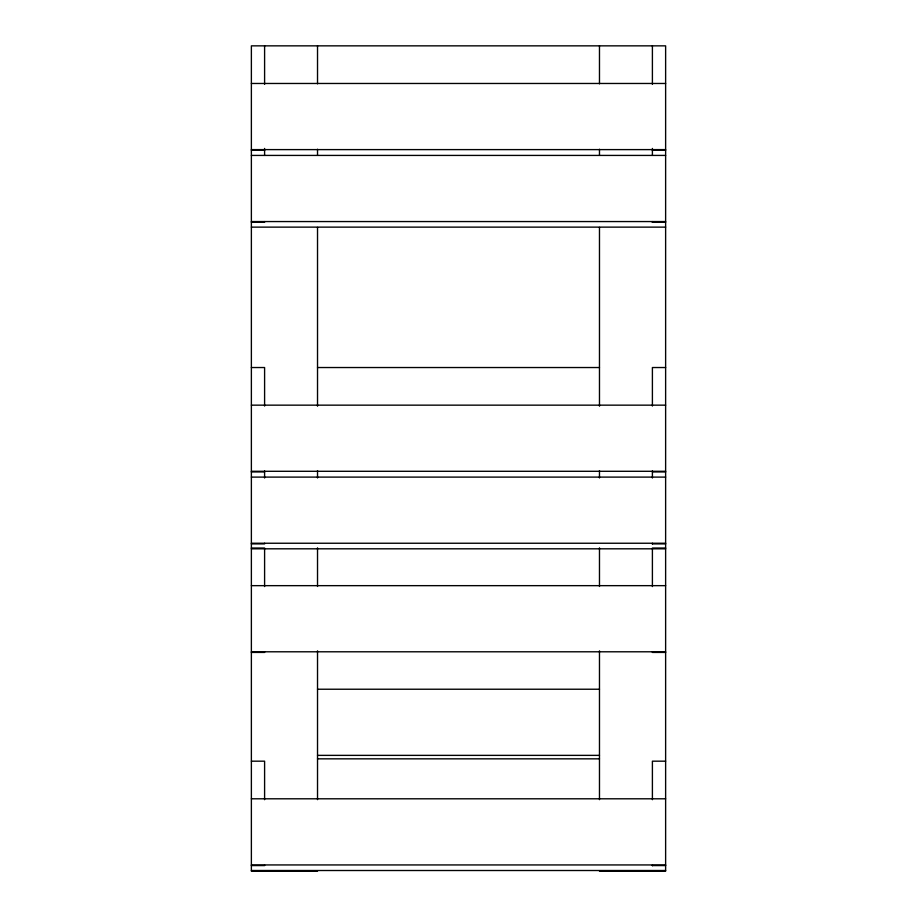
<?xml version="1.0" encoding="UTF-8"?>
<svg xmlns="http://www.w3.org/2000/svg" width="917" height="917" viewBox="0 0 917 917"><rect width="100%" height="100%" fill="white"/><g stroke="black" fill="none" stroke-linecap="round" stroke-linejoin="round"><path stroke-width="1.38" d="M251.373 83.47L665.627 83.47M251.373 149.609L665.627 149.609M251.373 150.25L264.6 150.25M652.4 150.25L665.627 150.25M251.373 155.42L665.627 155.42M251.373 221.559L665.627 221.559M251.373 222.201L264.6 222.201L264.6 221.559M652.4 222.201L665.627 222.201M251.373 227.129L665.627 227.129M251.373 367.534L264.6 367.534L264.6 406.048M317.523 367.534L599.477 367.534M665.627 367.534L652.4 367.534L652.4 406.048M251.373 405.154L665.627 405.154M251.373 471.292L665.627 471.292M251.373 471.934L264.6 471.934M652.4 471.934L665.627 471.934M251.373 477.104L665.627 477.104M251.373 543.242L665.627 543.242M251.373 543.884L264.6 543.884L264.6 543.242M652.4 543.884L665.627 543.884M251.373 548.034L264.6 548.034L264.6 586.548M665.627 548.034L652.4 548.034L652.4 586.548M251.373 548.813L665.627 548.813M251.373 585.654L665.627 585.654M251.373 651.792L665.627 651.792M251.373 652.423L264.6 652.423L264.6 651.792M665.627 652.423L652.4 652.423L652.4 651.792M317.523 689.229L599.477 689.229M317.523 755.367L599.477 755.367M317.523 758.84L599.477 758.84M251.373 761.179L264.6 761.179L264.6 799.693M665.627 761.179L652.4 761.179L652.4 799.693M251.373 798.799L665.627 798.799M251.373 864.937L665.627 864.937M251.373 865.568L264.6 865.568L264.6 864.937M652.4 865.568L665.627 865.568M251.373 870.508L665.627 870.508M317.523 871.15L251.373 871.15L251.373 45.85L665.627 45.85L665.627 871.15L599.477 871.15M652.4 45.85L652.4 84.364M652.4 148.451L652.4 155.42M652.4 221.559L652.4 222.384M652.4 470.88L652.4 478.009M652.4 543.242L652.4 544.079M652.4 864.937L652.4 865.763M599.477 45.85L599.477 83.848M599.477 149.242L599.477 154.87M599.477 227.393L599.477 406.208M599.477 470.593L599.477 477.963M599.477 547.839L599.477 586.467M599.477 650.841L599.477 799.658M317.523 45.85L317.523 83.848M317.523 149.242L317.523 154.87M317.523 227.393L317.523 406.208M317.523 470.593L317.523 477.963M317.523 547.839L317.523 586.467M317.523 650.841L317.523 799.658M264.6 45.85L264.6 84.364M264.6 148.451L264.6 155.42M264.6 470.88L264.6 478.009"/></g></svg>
